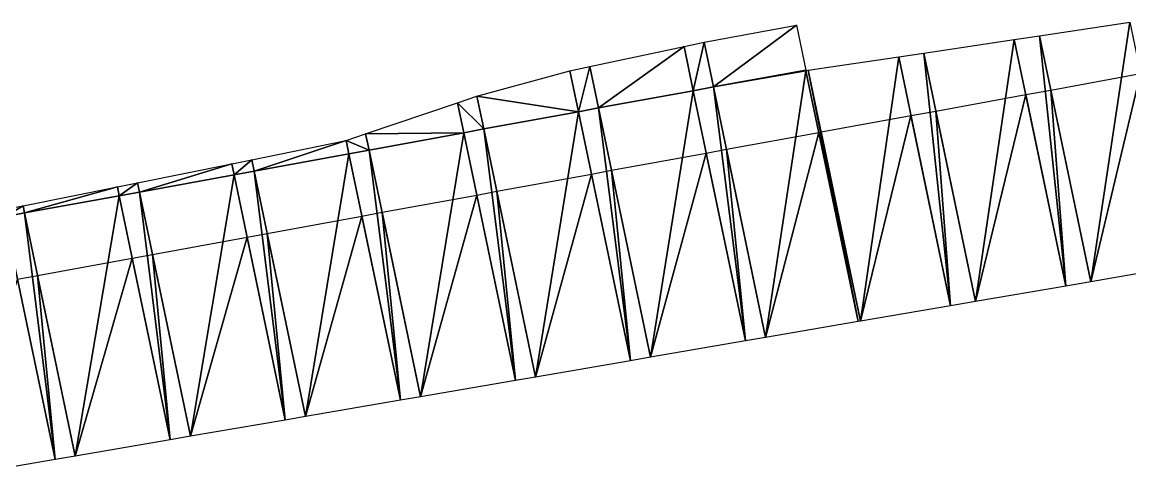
# Model space of a CAD drawing. Header units: metres. Extents: x 1882598 to 1885460, y 3171405 to 3171756.
# Drawn here: x 1883430.64 to 1883440.14, y 3171670.32 to 3171674.21 of the extents above; entities that cross this region are included whole.
import ezdxf

# ---------------------------------------------------------------- set-up
doc = ezdxf.new("R2010")
doc.units = ezdxf.units.M
doc.header["$MEASUREMENT"] = 0
doc.layers.add('Triangles surfaces projet', color=7, linetype='Continuous', true_color=0x848484)

msp = doc.modelspace()

# ---------------------------------------------------------------- linework, layer by layer
at = {"layer": 'Triangles surfaces projet'}
for points in [[(1883436.5698, 3171673.6549, 150.5791), (1883436.4898, 3171674.0384, 150.3179), (1883437.2809, 3171674.1833, 150.3234), (1883436.5698, 3171673.6549, 150.5791)], [(1883437.361, 3171673.7995, 150.5848), (1883436.5698, 3171673.6549, 150.5791), (1883437.2809, 3171674.1833, 150.3234), (1883437.361, 3171673.7995, 150.5848)], [(1883439.8039, 3171671.9868, 150.6552), (1883439.3641, 3171674.0939, 150.6013), (1883440.1397, 3171674.2102, 150.6078), (1883439.8039, 3171671.9868, 150.6552)], [(1883440.1397, 3171674.2102, 150.6078), (1883440.5761, 3171672.1193, 150.6612), (1883439.8039, 3171671.9868, 150.6552), (1883440.1397, 3171674.2102, 150.6078)], [(1883436.4898, 3171674.0384, 150.3179), (1883436.3977, 3171673.6234, 150.5778), (1883436.3186, 3171674.002, 150.32), (1883436.4898, 3171674.0384, 150.3179)], [(1883436.3977, 3171673.6234, 150.5778), (1883436.4898, 3171674.0384, 150.3179), (1883436.5698, 3171673.6549, 150.5791), (1883436.3977, 3171673.6234, 150.5778)], [(1883438.3735, 3171673.9457, 150.5932), (1883439.1491, 3171674.0617, 150.5996), (1883438.8177, 3171671.8176, 150.6475), (1883438.3735, 3171673.9457, 150.5932)], [(1883438.8177, 3171671.8176, 150.6475), (1883439.1491, 3171674.0617, 150.5996), (1883439.5898, 3171671.9501, 150.6535), (1883438.8177, 3171671.8176, 150.6475)], [(1883439.3641, 3171674.0939, 150.6013), (1883439.5898, 3171671.9501, 150.6535), (1883439.1491, 3171674.0617, 150.5996), (1883439.3641, 3171674.0939, 150.6013)], [(1883439.8039, 3171671.9868, 150.6552), (1883439.5898, 3171671.9501, 150.6535), (1883439.3641, 3171674.0939, 150.6013), (1883439.8039, 3171671.9868, 150.6552)], [(1883435.5116, 3171673.8308, 150.3297), (1883436.3186, 3171674.002, 150.32), (1883435.5858, 3171673.475, 150.572), (1883435.5116, 3171673.8308, 150.3297)], [(1883435.5858, 3171673.475, 150.572), (1883436.3186, 3171674.002, 150.32), (1883436.3977, 3171673.6234, 150.5778), (1883435.5858, 3171673.475, 150.572)], [(1883438.6036, 3171671.7809, 150.6459), (1883438.1585, 3171673.9135, 150.5914), (1883438.3735, 3171673.9457, 150.5932), (1883438.6036, 3171671.7809, 150.6459)], [(1883438.3735, 3171673.9457, 150.5932), (1883438.8177, 3171671.8176, 150.6475), (1883438.6036, 3171671.7809, 150.6459), (1883438.3735, 3171673.9457, 150.5932)], [(1883438.1585, 3171673.9135, 150.5914), (1883437.8314, 3171671.6484, 150.64), (1883437.3828, 3171673.7977, 150.5851), (1883438.1585, 3171673.9135, 150.5914)], [(1883437.8314, 3171671.6484, 150.64), (1883438.1585, 3171673.9135, 150.5914), (1883438.6036, 3171671.7809, 150.6459), (1883437.8314, 3171671.6484, 150.64)], [(1883435.3404, 3171673.7945, 150.3318), (1883435.4136, 3171673.4435, 150.5708), (1883434.5431, 3171673.5763, 150.3736), (1883435.3404, 3171673.7945, 150.3318)], [(1883435.4136, 3171673.4435, 150.5708), (1883435.3404, 3171673.7945, 150.3318), (1883435.5116, 3171673.8308, 150.3297), (1883435.4136, 3171673.4435, 150.5708)], [(1883435.4136, 3171673.4435, 150.5708), (1883435.5116, 3171673.8308, 150.3297), (1883435.5858, 3171673.475, 150.572), (1883435.4136, 3171673.4435, 150.5708)], [(1883437.361, 3171673.7995, 150.5848), (1883437.362, 3171673.7946, 150.5849), (1883436.5698, 3171673.6549, 150.5791), (1883437.361, 3171673.7995, 150.5848)], [(1883437.0178, 3171671.5088, 150.6339), (1883436.5698, 3171673.6549, 150.5791), (1883437.362, 3171673.7946, 150.5849), (1883437.0178, 3171671.5088, 150.6339)], [(1883437.362, 3171673.7946, 150.5849), (1883437.8107, 3171671.6448, 150.6398), (1883437.0178, 3171671.5088, 150.6339), (1883437.362, 3171673.7946, 150.5849)], [(1883437.8107, 3171671.6448, 150.6398), (1883437.362, 3171673.7946, 150.5849), (1883437.3828, 3171673.7977, 150.5851), (1883437.8107, 3171671.6448, 150.6398)], [(1883437.3828, 3171673.7977, 150.5851), (1883437.8314, 3171671.6484, 150.64), (1883437.8107, 3171671.6448, 150.6398), (1883437.3828, 3171673.7977, 150.5851)], [(1883440.2315, 3171673.77, 150.9691), (1883439.8039, 3171671.9868, 151.0052), (1883439.4611, 3171673.6291, 150.9632), (1883440.2315, 3171673.77, 150.9691)], [(1883440.5761, 3171672.1193, 151.0112), (1883439.8039, 3171671.9868, 151.0052), (1883440.2315, 3171673.77, 150.9691), (1883440.5761, 3171672.1193, 151.0112)], [(1883436.3977, 3171673.6234, 150.5778), (1883436.5698, 3171673.6549, 150.5791), (1883436.8452, 3171671.4792, 150.6326), (1883436.3977, 3171673.6234, 150.5778)], [(1883436.5698, 3171673.6549, 150.5791), (1883437.0178, 3171671.5088, 150.6339), (1883436.8452, 3171671.4792, 150.6326), (1883436.5698, 3171673.6549, 150.5791)], [(1883434.6018, 3171673.2951, 150.5651), (1883434.3761, 3171673.5199, 150.3893), (1883434.5431, 3171673.5763, 150.3736), (1883434.6018, 3171673.2951, 150.5651)], [(1883434.6018, 3171673.2951, 150.5651), (1883434.5431, 3171673.5763, 150.3736), (1883435.4136, 3171673.4435, 150.5708), (1883434.6018, 3171673.2951, 150.5651)], [(1883436.3977, 3171673.6234, 150.5778), (1883436.0315, 3171671.3396, 150.6266), (1883435.5858, 3171673.475, 150.572), (1883436.3977, 3171673.6234, 150.5778)], [(1883436.0315, 3171671.3396, 150.6266), (1883436.3977, 3171673.6234, 150.5778), (1883436.8452, 3171671.4792, 150.6326), (1883436.0315, 3171671.3396, 150.6266)], [(1883439.2475, 3171673.5901, 150.9616), (1883438.8177, 3171671.8176, 150.9975), (1883438.4771, 3171673.4492, 150.9559), (1883439.2475, 3171673.5901, 150.9616)], [(1883439.5898, 3171671.9501, 151.0035), (1883438.8177, 3171671.8176, 150.9975), (1883439.2475, 3171673.5901, 150.9616), (1883439.5898, 3171671.9501, 151.0035)], [(1883439.4611, 3171673.6291, 150.9632), (1883439.5898, 3171671.9501, 151.0035), (1883439.2475, 3171673.5901, 150.9616), (1883439.4611, 3171673.6291, 150.9632)], [(1883439.8039, 3171671.9868, 151.0052), (1883439.5898, 3171671.9501, 151.0035), (1883439.4611, 3171673.6291, 150.9632), (1883439.8039, 3171671.9868, 151.0052)], [(1883434.3761, 3171673.5199, 150.3893), (1883434.4296, 3171673.2636, 150.5639), (1883433.5888, 3171673.2544, 150.4635), (1883434.3761, 3171673.5199, 150.3893)], [(1883434.4296, 3171673.2636, 150.5639), (1883434.3761, 3171673.5199, 150.3893), (1883434.6018, 3171673.2951, 150.5651), (1883434.4296, 3171673.2636, 150.5639)], [(1883435.4136, 3171673.4435, 150.5708), (1883435.5858, 3171673.475, 150.572), (1883435.859, 3171671.31, 150.6253), (1883435.4136, 3171673.4435, 150.5708)], [(1883435.5858, 3171673.475, 150.572), (1883436.0315, 3171671.3396, 150.6266), (1883435.859, 3171671.31, 150.6253), (1883435.5858, 3171673.475, 150.572)], [(1883435.0453, 3171671.1703, 150.6194), (1883434.6018, 3171673.2951, 150.5651), (1883435.4136, 3171673.4435, 150.5708), (1883435.0453, 3171671.1703, 150.6194)], [(1883435.4136, 3171673.4435, 150.5708), (1883435.859, 3171671.31, 150.6253), (1883435.0453, 3171671.1703, 150.6194), (1883435.4136, 3171673.4435, 150.5708)], [(1883438.2635, 3171673.4102, 150.9543), (1883437.8314, 3171671.6484, 150.99), (1883437.4931, 3171673.2694, 150.9486), (1883438.2635, 3171673.4102, 150.9543)], [(1883438.6036, 3171671.7809, 150.9959), (1883437.8314, 3171671.6484, 150.99), (1883438.2635, 3171673.4102, 150.9543), (1883438.6036, 3171671.7809, 150.9959)], [(1883438.4771, 3171673.4492, 150.9559), (1883438.6036, 3171671.7809, 150.9959), (1883438.2635, 3171673.4102, 150.9543), (1883438.4771, 3171673.4492, 150.9559)], [(1883438.8177, 3171671.8176, 150.9975), (1883438.6036, 3171671.7809, 150.9959), (1883438.4771, 3171673.4492, 150.9559), (1883438.8177, 3171671.8176, 150.9975)], [(1883434.8727, 3171671.1407, 150.6181), (1883434.4296, 3171673.2636, 150.5639), (1883434.6018, 3171673.2951, 150.5651), (1883434.8727, 3171671.1407, 150.6181)], [(1883434.8727, 3171671.1407, 150.6181), (1883434.6018, 3171673.2951, 150.5651), (1883435.0453, 3171671.1703, 150.6194), (1883434.8727, 3171671.1407, 150.6181)], [(1883433.4218, 3171673.198, 150.4792), (1883432.6338, 3171672.9353, 150.5515), (1883432.6139, 3171673.0305, 150.4867), (1883433.4218, 3171673.198, 150.4792)], [(1883432.6338, 3171672.9353, 150.5515), (1883433.4218, 3171673.198, 150.4792), (1883433.4456, 3171673.0837, 150.5571), (1883432.6338, 3171672.9353, 150.5515)], [(1883433.6178, 3171673.1152, 150.5583), (1883433.4218, 3171673.198, 150.4792), (1883433.5888, 3171673.2544, 150.4635), (1883433.6178, 3171673.1152, 150.5583)], [(1883433.4218, 3171673.198, 150.4792), (1883433.6178, 3171673.1152, 150.5583), (1883433.4456, 3171673.0837, 150.5571), (1883433.4218, 3171673.198, 150.4792)], [(1883433.5888, 3171673.2544, 150.4635), (1883434.4296, 3171673.2636, 150.5639), (1883433.6178, 3171673.1152, 150.5583), (1883433.5888, 3171673.2544, 150.4635)], [(1883434.4296, 3171673.2636, 150.5639), (1883434.0591, 3171671.0011, 150.6123), (1883433.6178, 3171673.1152, 150.5583), (1883434.4296, 3171673.2636, 150.5639)], [(1883434.4296, 3171673.2636, 150.5639), (1883434.8727, 3171671.1407, 150.6181), (1883434.0591, 3171671.0011, 150.6123), (1883434.4296, 3171673.2636, 150.5639)], [(1883437.4724, 3171673.2656, 150.9485), (1883437.0178, 3171671.5088, 150.9839), (1883436.6813, 3171673.121, 150.9427), (1883437.4724, 3171673.2656, 150.9485)], [(1883437.8107, 3171671.6448, 150.9898), (1883437.0178, 3171671.5088, 150.9839), (1883437.4724, 3171673.2656, 150.9485), (1883437.8107, 3171671.6448, 150.9898)], [(1883437.4931, 3171673.2694, 150.9486), (1883437.8107, 3171671.6448, 150.9898), (1883437.4724, 3171673.2656, 150.9485), (1883437.4931, 3171673.2694, 150.9486)], [(1883437.8314, 3171671.6484, 150.99), (1883437.8107, 3171671.6448, 150.9898), (1883437.4931, 3171673.2694, 150.9486), (1883437.8314, 3171671.6484, 150.99)], [(1883433.8865, 3171670.9715, 150.611), (1883433.4456, 3171673.0837, 150.5571), (1883433.6178, 3171673.1152, 150.5583), (1883433.8865, 3171670.9715, 150.611)], [(1883433.8865, 3171670.9715, 150.611), (1883433.6178, 3171673.1152, 150.5583), (1883434.0591, 3171671.0011, 150.6123), (1883433.8865, 3171670.9715, 150.611)], [(1883436.5091, 3171673.0895, 150.9415), (1883436.0315, 3171671.3396, 150.9766), (1883435.6973, 3171672.9411, 150.9357), (1883436.5091, 3171673.0895, 150.9415)], [(1883436.8452, 3171671.4792, 150.9826), (1883436.0315, 3171671.3396, 150.9766), (1883436.5091, 3171673.0895, 150.9415), (1883436.8452, 3171671.4792, 150.9826)], [(1883436.6813, 3171673.121, 150.9427), (1883436.8452, 3171671.4792, 150.9826), (1883436.5091, 3171673.0895, 150.9415), (1883436.6813, 3171673.121, 150.9427)], [(1883437.0178, 3171671.5088, 150.9839), (1883436.8452, 3171671.4792, 150.9826), (1883436.6813, 3171673.121, 150.9427), (1883437.0178, 3171671.5088, 150.9839)], [(1883431.6335, 3171672.8335, 150.4918), (1883432.4424, 3171672.996, 150.4876), (1883431.6498, 3171672.7554, 150.5449), (1883431.6335, 3171672.8335, 150.4918)], [(1883432.4424, 3171672.996, 150.4876), (1883432.4616, 3171672.9039, 150.5504), (1883431.6498, 3171672.7554, 150.5449), (1883432.4424, 3171672.996, 150.4876)], [(1883432.4616, 3171672.9039, 150.5504), (1883432.4424, 3171672.996, 150.4876), (1883432.6139, 3171673.0305, 150.4867), (1883432.4616, 3171672.9039, 150.5504)], [(1883432.6338, 3171672.9353, 150.5515), (1883432.4616, 3171672.9039, 150.5504), (1883432.6139, 3171673.0305, 150.4867), (1883432.6338, 3171672.9353, 150.5515)], [(1883433.0729, 3171670.8319, 150.6053), (1883432.6338, 3171672.9353, 150.5515), (1883433.4456, 3171673.0837, 150.5571), (1883433.0729, 3171670.8319, 150.6053)], [(1883433.4456, 3171673.0837, 150.5571), (1883433.8865, 3171670.9715, 150.611), (1883433.0729, 3171670.8319, 150.6053), (1883433.4456, 3171673.0837, 150.5571)], [(1883432.0866, 3171670.6627, 150.5984), (1883431.6498, 3171672.7554, 150.5449), (1883432.4616, 3171672.9039, 150.5504), (1883432.0866, 3171670.6627, 150.5984)], [(1883432.4616, 3171672.9039, 150.5504), (1883432.9003, 3171670.8023, 150.604), (1883432.0866, 3171670.6627, 150.5984), (1883432.4616, 3171672.9039, 150.5504)], [(1883432.9003, 3171670.8023, 150.604), (1883432.4616, 3171672.9039, 150.5504), (1883432.6338, 3171672.9353, 150.5515), (1883432.9003, 3171670.8023, 150.604)], [(1883432.9003, 3171670.8023, 150.604), (1883432.6338, 3171672.9353, 150.5515), (1883433.0729, 3171670.8319, 150.6053), (1883432.9003, 3171670.8023, 150.604)], [(1883435.5251, 3171672.9096, 150.9344), (1883435.0453, 3171671.1703, 150.9694), (1883434.7133, 3171672.7612, 150.9287), (1883435.5251, 3171672.9096, 150.9344)], [(1883435.859, 3171671.31, 150.9753), (1883435.0453, 3171671.1703, 150.9694), (1883435.5251, 3171672.9096, 150.9344), (1883435.859, 3171671.31, 150.9753)], [(1883435.6973, 3171672.9411, 150.9357), (1883435.859, 3171671.31, 150.9753), (1883435.5251, 3171672.9096, 150.9344), (1883435.6973, 3171672.9411, 150.9357)], [(1883436.0315, 3171671.3396, 150.9766), (1883435.859, 3171671.31, 150.9753), (1883435.6973, 3171672.9411, 150.9357), (1883436.0315, 3171671.3396, 150.9766)], [(1883431.6335, 3171672.8335, 150.4918), (1883431.4776, 3171672.724, 150.5438), (1883431.462, 3171672.7991, 150.4926), (1883431.6335, 3171672.8335, 150.4918)], [(1883431.6498, 3171672.7554, 150.5449), (1883431.4776, 3171672.724, 150.5438), (1883431.6335, 3171672.8335, 150.4918), (1883431.6498, 3171672.7554, 150.5449)], [(1883430.6658, 3171672.5756, 150.5384), (1883430.6528, 3171672.638, 150.4959), (1883431.462, 3171672.7991, 150.4926), (1883430.6658, 3171672.5756, 150.5384)], [(1883431.4776, 3171672.724, 150.5438), (1883430.6658, 3171672.5756, 150.5384), (1883431.462, 3171672.7991, 150.4926), (1883431.4776, 3171672.724, 150.5438)], [(1883431.4776, 3171672.724, 150.5438), (1883431.1004, 3171670.4935, 150.5916), (1883430.6658, 3171672.5756, 150.5384), (1883431.4776, 3171672.724, 150.5438)], [(1883431.9141, 3171670.6331, 150.5972), (1883431.1004, 3171670.4935, 150.5916), (1883431.4776, 3171672.724, 150.5438), (1883431.9141, 3171670.6331, 150.5972)], [(1883431.6498, 3171672.7554, 150.5449), (1883431.9141, 3171670.6331, 150.5972), (1883431.4776, 3171672.724, 150.5438), (1883431.6498, 3171672.7554, 150.5449)], [(1883431.9141, 3171670.6331, 150.5972), (1883431.6498, 3171672.7554, 150.5449), (1883432.0866, 3171670.6627, 150.5984), (1883431.9141, 3171670.6331, 150.5972)], [(1883434.5411, 3171672.7297, 150.9275), (1883434.0591, 3171671.0011, 150.9623), (1883433.7293, 3171672.5813, 150.9219), (1883434.5411, 3171672.7297, 150.9275)], [(1883434.8727, 3171671.1407, 150.9681), (1883434.0591, 3171671.0011, 150.9623), (1883434.5411, 3171672.7297, 150.9275), (1883434.8727, 3171671.1407, 150.9681)], [(1883434.7133, 3171672.7612, 150.9287), (1883434.8727, 3171671.1407, 150.9681), (1883434.5411, 3171672.7297, 150.9275), (1883434.7133, 3171672.7612, 150.9287)], [(1883435.0453, 3171671.1703, 150.9694), (1883434.8727, 3171671.1407, 150.9681), (1883434.7133, 3171672.7612, 150.9287), (1883435.0453, 3171671.1703, 150.9694)], [(1883430.4808, 3171672.6053, 150.4956), (1883430.6528, 3171672.638, 150.4959), (1883430.4936, 3171672.5441, 150.5373), (1883430.4808, 3171672.6053, 150.4956)], [(1883430.4936, 3171672.5441, 150.5373), (1883430.6528, 3171672.638, 150.4959), (1883430.6658, 3171672.5756, 150.5384), (1883430.4936, 3171672.5441, 150.5373)], [(1883430.4936, 3171672.5441, 150.5373), (1883430.9278, 3171670.4639, 150.5904), (1883430.1142, 3171670.3242, 150.5849), (1883430.4936, 3171672.5441, 150.5373)], [(1883430.9278, 3171670.4639, 150.5904), (1883430.4936, 3171672.5441, 150.5373), (1883430.6658, 3171672.5756, 150.5384), (1883430.9278, 3171670.4639, 150.5904)], [(1883430.6658, 3171672.5756, 150.5384), (1883431.1004, 3171670.4935, 150.5916), (1883430.9278, 3171670.4639, 150.5904), (1883430.6658, 3171672.5756, 150.5384)], [(1883433.5571, 3171672.5498, 150.9207), (1883433.0729, 3171670.8319, 150.9553), (1883432.7453, 3171672.4014, 150.9152), (1883433.5571, 3171672.5498, 150.9207)], [(1883433.8865, 3171670.9715, 150.961), (1883433.0729, 3171670.8319, 150.9553), (1883433.5571, 3171672.5498, 150.9207), (1883433.8865, 3171670.9715, 150.961)], [(1883433.7293, 3171672.5813, 150.9219), (1883433.8865, 3171670.9715, 150.961), (1883433.5571, 3171672.5498, 150.9207), (1883433.7293, 3171672.5813, 150.9219)], [(1883434.0591, 3171671.0011, 150.9623), (1883433.8865, 3171670.9715, 150.961), (1883433.7293, 3171672.5813, 150.9219), (1883434.0591, 3171671.0011, 150.9623)], [(1883432.5731, 3171672.3699, 150.914), (1883432.0866, 3171670.6627, 150.9484), (1883431.7612, 3171672.2215, 150.9086), (1883432.5731, 3171672.3699, 150.914)], [(1883432.9003, 3171670.8023, 150.954), (1883432.0866, 3171670.6627, 150.9484), (1883432.5731, 3171672.3699, 150.914), (1883432.9003, 3171670.8023, 150.954)], [(1883432.7453, 3171672.4014, 150.9152), (1883432.9003, 3171670.8023, 150.954), (1883432.5731, 3171672.3699, 150.914), (1883432.7453, 3171672.4014, 150.9152)], [(1883433.0729, 3171670.8319, 150.9553), (1883432.9003, 3171670.8023, 150.954), (1883432.7453, 3171672.4014, 150.9152), (1883433.0729, 3171670.8319, 150.9553)], [(1883431.5891, 3171672.1901, 150.9074), (1883431.1004, 3171670.4935, 150.9416), (1883430.7772, 3171672.0416, 150.9021), (1883431.5891, 3171672.1901, 150.9074)], [(1883431.9141, 3171670.6331, 150.9472), (1883431.1004, 3171670.4935, 150.9416), (1883431.5891, 3171672.1901, 150.9074), (1883431.9141, 3171670.6331, 150.9472)], [(1883431.7612, 3171672.2215, 150.9086), (1883431.9141, 3171670.6331, 150.9472), (1883431.5891, 3171672.1901, 150.9074), (1883431.7612, 3171672.2215, 150.9086)], [(1883432.0866, 3171670.6627, 150.9484), (1883431.9141, 3171670.6331, 150.9472), (1883431.7612, 3171672.2215, 150.9086), (1883432.0866, 3171670.6627, 150.9484)], [(1883430.7772, 3171672.0416, 150.9021), (1883430.9278, 3171670.4639, 150.9404), (1883430.6051, 3171672.0102, 150.9009), (1883430.7772, 3171672.0416, 150.9021)], [(1883431.1004, 3171670.4935, 150.9416), (1883430.9278, 3171670.4639, 150.9404), (1883430.7772, 3171672.0416, 150.9021), (1883431.1004, 3171670.4935, 150.9416)], [(1883430.9278, 3171670.4639, 150.9404), (1883430.1142, 3171670.3242, 150.9349), (1883430.6051, 3171672.0102, 150.9009), (1883430.9278, 3171670.4639, 150.9404)]]:
    msp.add_3dface(points, dxfattribs=at)

doc.saveas('drawing.dxf')
